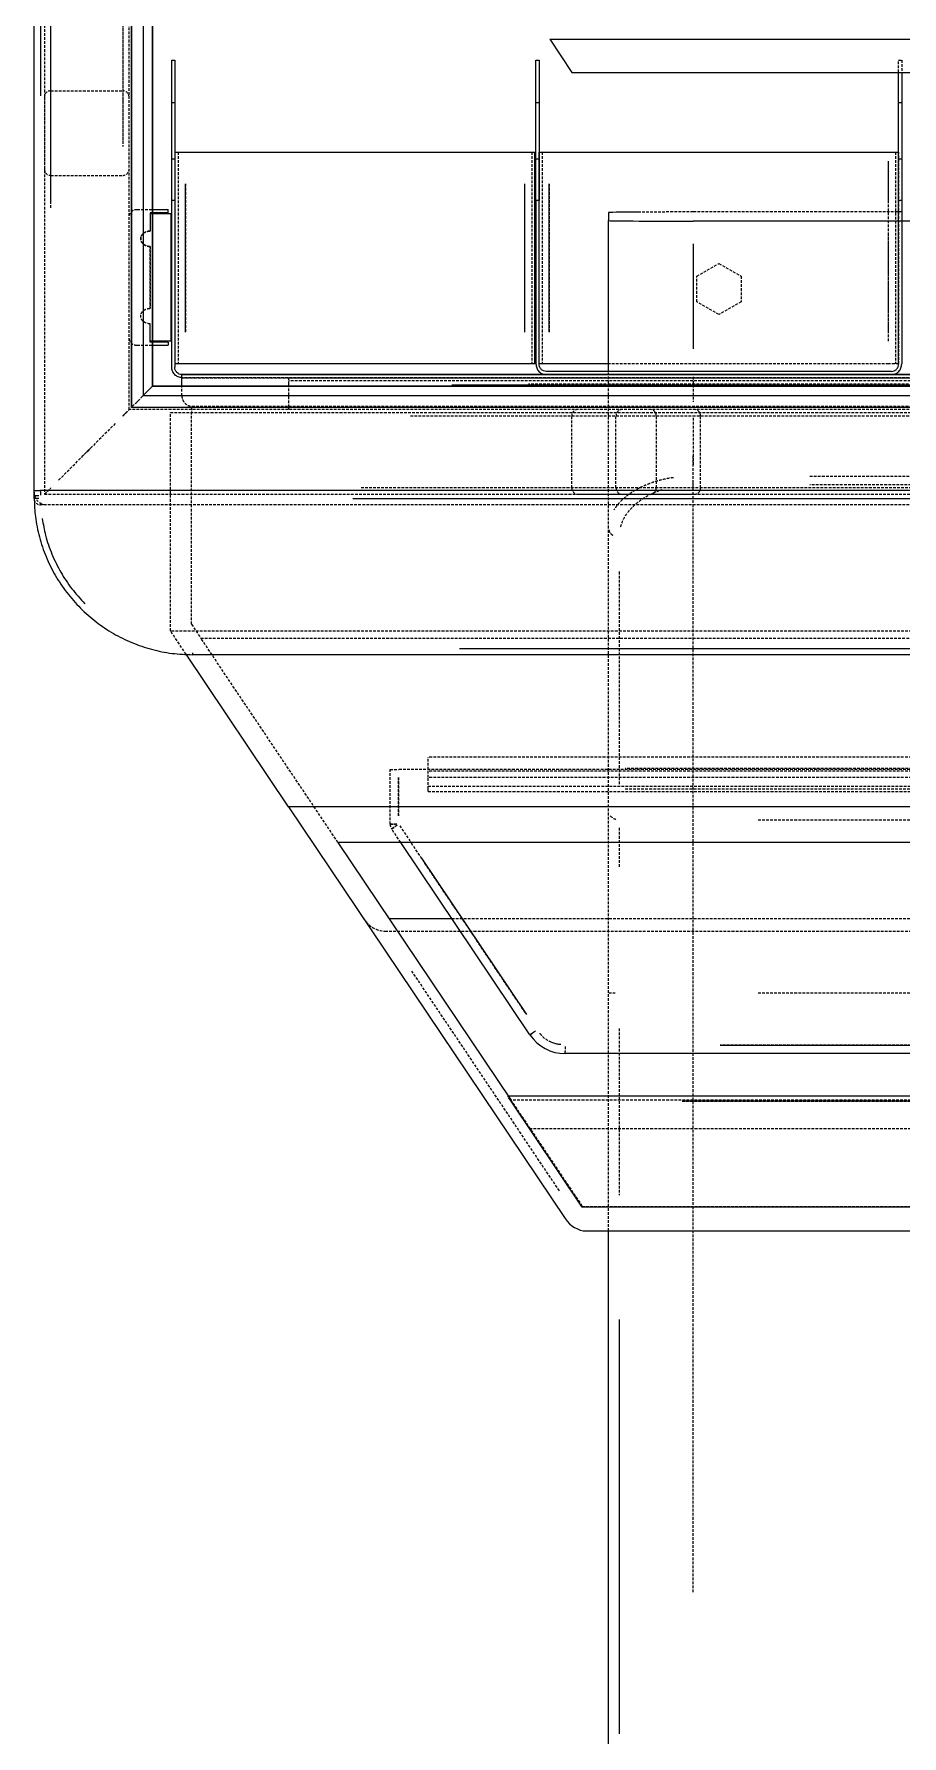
# Model space of a CAD drawing. Header units: millimetres. Extents: x 1242 to 5715, y 197 to 5386.
# Drawn here: x 2871 to 3282, y 1928 to 2731 of the extents above; entities that cross this region are included whole.
import ezdxf

# ---------------------------------------------------------------- set-up
doc = ezdxf.new("R2010")
doc.units = ezdxf.units.MM
doc.linetypes.add('HIDDEN', pattern=[1.905, 1.27, -0.635])

msp = doc.modelspace()

# ---------------------------------------------------------------- linework, layer by layer
at = {"color": 7, "linetype": 'Continuous', "lineweight": 15}
for p, q in [((2871.48, 2515.76), (2871.48, 3779.03)), ((2917.48, 2555.03), (2917.48, 3728.04)), ((2917.5, 3728.02), (2917.5, 2555.05)), ((2923.08, 3722.44), (2923.08, 2560.63)), ((2927.47, 2565.02), (2927.47, 3718.05)), ((2927.47, 3718.05), (2927.47, 2565.02)), ((3115.31, 2728.81), (3125.61, 2713.22)), ((3115.31, 2728.81), (3615.3, 2728.81)), ((2936.58, 2719.04), (2938.01, 2719.04)), ((2936.58, 2672.35), (2936.58, 2719.04)), ((2938.01, 2719.04), (2938.01, 2672.35)), ((3108.68, 2719.04), (3110.12, 2719.04)), ((3108.68, 2672.35), (3108.68, 2719.04)), ((3110.12, 2719.04), (3110.12, 2672.35)), ((3125.61, 2713.22), (3605, 2713.22)), ((3280.07, 2672.35), (3280.07, 2713.22)), ((3281.5, 2713.22), (3281.5, 2672.35)), ((2936.58, 2652.78), (2936.58, 2672.35)), ((2938.01, 2672.35), (2938.01, 2652.78)), ((2938.23, 2575.54), (2938.23, 2675.54)), ((2943.01, 2675.54), (3103.35, 2675.54)), ((3108.13, 2575.54), (3108.13, 2675.54)), ((3108.68, 2652.78), (3108.68, 2672.35)), ((3110.12, 2672.35), (3110.12, 2652.78)), ((3110.2, 2575.54), (3110.2, 2675.54)), ((3114.98, 2675.54), (3275.32, 2675.54)), ((3280.07, 2652.78), (3280.07, 2672.35)), ((3281.5, 2672.35), (3281.5, 2652.78)), ((2936.58, 2574.04), (2936.58, 2652.78)), ((2938.01, 2652.78), (2938.01, 2574.04)), ((3108.68, 2652.78), (3108.68, 2575.54)), ((3110.12, 2575.54), (3110.12, 2652.78)), ((3280.07, 2575.54), (3280.07, 2652.78)), ((3281.5, 2652.78), (3281.5, 2575.54)), ((2927.47, 2648.38), (2934.93, 2648.38)), ((2934.93, 2646.94), (2927.47, 2646.94)), ((2936.36, 2646.38), (2927.47, 2646.38)), ((2934.93, 2646.94), (2934.93, 2648.38)), ((2936.36, 2586.38), (2936.36, 2646.38)), ((3142.97, 2647.01), (3142.97, 2643.24)), ((3281.8, 2647.29), (3281.5, 2647.29)), ((3142.97, 2572.04), (3142.97, 2643.24)), ((3280.07, 2642.95), (3182.97, 2642.95)), ((3451.46, 2642.95), (3281.5, 2642.95)), ((2927.47, 2586.38), (2936.36, 2586.38)), ((2934.93, 2585.81), (2927.47, 2585.81)), ((2927.47, 2584.38), (2934.93, 2584.38)), ((2934.93, 2585.81), (2934.93, 2584.38)), ((3103.35, 2575.54), (2943.01, 2575.54)), ((3276.73, 2572.04), (3113.46, 2572.04)), ((3142.97, 2575.54), (3114.98, 2575.54)), ((2927.47, 2565.02), (2923.08, 2560.63)), ((3805.49, 2565.02), (2927.47, 2565.02)), ((2927.47, 2565.02), (2927.47, 2565.02)), ((2927.47, 2565.02), (3805.49, 2565.02)), ((2941.35, 2570.54), (3791.61, 2570.54)), ((2941.35, 2565.54), (2941.35, 2570.54)), ((3791.61, 2570.54), (2941.35, 2570.54)), ((2941.35, 2565.02), (2941.35, 2565.54)), ((3113.46, 2570.54), (3276.73, 2570.54)), ((2923.08, 2560.63), (3809.88, 2560.63)), ((3815.48, 2555.03), (2917.48, 2555.03)), ((2917.5, 2555.05), (3815.46, 2555.05)), ((2991.9, 2555.03), (2991.9, 2555.05)), ((3142.97, 2555.03), (3142.97, 2555.05)), ((2871.47, 2513.25), (2871.47, 2515.76)), ((2871.47, 2515.76), (2874.47, 2515.76)), ((3858.47, 2515.76), (2874.47, 2515.76)), ((2871.48, 2512.03), (2871.48, 2513.11)), ((2871.48, 2512.03), (2871.53, 2511.51)), ((2991.76, 2366.42), (2943.35, 2438.45)), ((3786.47, 2438.25), (2946.47, 2438.25)), ((2991.76, 2366.42), (3122.42, 2172)), ((3741.2, 2366.42), (2991.76, 2366.42)), ((3015.09, 2349.63), (3096.76, 2228.1)), ((3717.87, 2349.63), (3015.09, 2349.63)), ((3105.83, 2258.75), (3044.76, 2349.63)), ((3039.24, 2313.7), (3068.9, 2313.7)), ((3610.53, 2249.9), (3122.43, 2249.9)), ((3637.39, 2229.87), (3095.57, 2229.87)), ((3096.93, 2227.37), (3096.44, 2228.1)), ((3130.53, 2177.37), (3096.93, 2227.37)), ((3602.43, 2177.37), (3130.53, 2177.37)), ((3132.46, 2166.2), (3600.51, 2166.2)), ((3142.97, 1886.72), (3142.97, 2166.2))]:
    msp.add_line(p, q, dxfattribs=at)
at = {"color": 8, "linetype": 'Continuous', "lineweight": 15}
for p, q in [((2874.48, 3588.98), (2874.48, 2702.08)), ((2936.79, 2672.35), (2937.8, 2672.35)), ((3108.9, 2672.35), (3109.9, 2672.35)), ((3275.32, 2651.47), (3275.32, 2671.29)), ((3280.29, 2672.35), (3281.29, 2672.35)), ((2943.01, 2590.54), (2943.01, 2660.54)), ((3103.35, 2590.54), (3103.35, 2660.54)), ((3114.98, 2590.54), (3114.98, 2660.54)), ((2937.8, 2652.78), (2936.79, 2652.78)), ((3109.9, 2652.78), (3108.9, 2652.78)), ((3281.29, 2652.78), (3280.29, 2652.78)), ((3182.97, 2632.32), (3182.97, 2582.67)), ((3664.07, 2565.54), (3068.89, 2565.54)), ((2921.42, 2558.97), (2919.69, 2557.24)), ((3182.97, 2555.05), (3182.97, 2555.04)), ((2874.47, 2515.38), (2874.47, 2513.63)), ((2873.78, 2513.25), (2871.7, 2513.25)), ((3022.08, 2512.03), (3710.88, 2512.03)), ((2946.47, 2438.29), (2946.47, 2439.13)), ((3072.47, 2441.25), (3660.47, 2441.25)), ((3054.56, 2342.21), (3104.17, 2268.4)), ((3108.44, 2260.5), (3106.08, 2258.92)), ((3122.43, 2249.96), (3122.43, 2251.07)), ((3195.65, 2253.9), (3537.31, 2253.9)), ((3555.17, 2227.37), (3177.79, 2227.37)), ((3147.97, 2124.3), (3147.97, 1928.76))]:
    msp.add_line(p, q, dxfattribs=at)
at = {"color": 7, "linetype": 'HIDDEN', "lineweight": 0}
for p, q in [((2876.48, 3398.46), (2876.48, 2514.03)), ((2879.48, 2651.88), (2879.48, 3281.16)), ((2913.48, 3286.26), (2913.48, 2680.78)), ((2913.48, 3271.35), (2913.48, 2678.15)), ((2879.48, 2649.25), (2879.48, 3266.25)), ((3280.07, 2719.04), (3281.5, 2719.04)), ((3280.07, 2713.22), (3280.07, 2719.04)), ((3281.5, 2719.04), (3281.5, 2713.22)), ((2876.38, 2701.53), (2876.38, 2667.53)), ((2879.38, 2704.53), (2913.38, 2704.53)), ((2936.79, 2699.04), (2937.8, 2699.04)), ((3108.9, 2699.04), (3109.9, 2699.04)), ((3280.29, 2699.04), (3281.29, 2699.04)), ((2939.67, 2675.54), (2939.67, 2575.54)), ((3106.7, 2675.54), (3106.7, 2575.54)), ((3111.63, 2675.54), (3111.63, 2575.54)), ((3278.66, 2675.54), (3278.66, 2575.54)), ((3280.1, 2575.54), (3280.1, 2675.54)), ((2879.38, 2664.53), (2913.38, 2664.53)), ((2943.01, 2660.54), (2943.01, 2590.54)), ((3103.35, 2590.54), (3103.35, 2660.54)), ((3114.98, 2660.54), (3114.98, 2590.54)), ((3275.32, 2590.54), (3275.32, 2660.54)), ((2920.21, 2648.38), (2927.47, 2648.38)), ((2927.47, 2646.94), (2926.42, 2646.94)), ((2926.42, 2646.94), (2926.42, 2638.29)), ((2926.42, 2646.38), (2926.42, 2638.29)), ((2927.47, 2646.38), (2926.42, 2646.38)), ((3281.5, 2647.29), (3182.97, 2647.29)), ((3275.32, 2586.29), (3275.32, 2636.47)), ((3281.5, 2642.95), (3280.07, 2642.95)), ((2926.42, 2601.77), (2926.42, 2630.99)), ((2926.42, 2630.99), (2926.42, 2601.77)), ((3184.71, 2616.96), (3195.15, 2622.99)), ((3195.15, 2622.99), (3205.6, 2616.96)), ((3184.71, 2604.9), (3184.71, 2616.96)), ((3205.6, 2616.96), (3205.6, 2604.9)), ((3195.15, 2598.87), (3184.71, 2604.9)), ((3205.6, 2604.9), (3195.15, 2598.87)), ((2926.42, 2585.81), (2926.42, 2594.47)), ((2926.42, 2586.38), (2926.42, 2594.47)), ((2920.21, 2584.38), (2927.47, 2584.38)), ((2926.42, 2586.38), (2927.47, 2586.38)), ((2927.47, 2585.81), (2926.42, 2585.81)), ((3275.32, 2575.54), (3142.97, 2575.54)), ((3142.97, 2555.05), (3142.97, 2572.04)), ((3791.61, 2569.04), (2941.35, 2569.04)), ((2941.35, 2569.04), (3791.61, 2569.04)), ((2941.35, 2560.54), (2941.35, 2565.02)), ((2991.9, 2566.02), (2991.9, 2569.02)), ((2991.9, 2569.02), (3746.63, 2569.02)), ((3746.63, 2567.52), (2991.9, 2567.52)), ((2991.9, 2555.05), (2991.9, 2566.02)), ((3664.07, 2565.54), (3068.89, 2565.54)), ((3633.42, 2566.02), (3105.11, 2566.02)), ((3182.97, 2569.49), (3182.97, 2557.6)), ((2917.97, 2555.52), (2919.69, 2557.24)), ((2946.2, 2555.54), (3786.77, 2555.54)), ((2909.88, 2547.43), (2894.44, 2531.99)), ((2909.88, 2547.43), (2896.48, 2534.03)), ((2909.88, 2547.43), (2896.48, 2534.03)), ((2935.9, 2552.67), (3798.04, 2552.67)), ((2935.9, 2449.54), (2935.9, 2552.67)), ((2945.9, 2555.03), (2945.9, 2552.67)), ((2945.9, 2452.59), (2945.9, 2552.67)), ((2991.9, 2554.02), (2991.9, 2555.03)), ((3049.38, 2551.03), (3683.58, 2551.03)), ((3125.57, 2517.03), (3125.57, 2551.03)), ((3142.97, 2497.92), (3142.97, 2555.03)), ((3146.49, 2517.03), (3146.49, 2551.03)), ((3165.57, 2517.03), (3165.57, 2551.03)), ((3182.97, 2550.16), (3182.97, 2527.44)), ((3186.49, 2517.03), (3186.49, 2551.03)), ((2883.09, 2520.64), (2898.52, 2536.07)), ((2883.09, 2520.64), (2896.48, 2534.03)), ((2883.09, 2520.64), (2896.48, 2534.03)), ((3182.97, 1995.54), (3182.97, 2532.28)), ((2871.48, 2513.11), (2871.48, 2515.76)), ((3707.38, 2517.03), (3025.58, 2517.03)), ((3182.97, 2518.68), (3182.97, 2519.76)), ((3238.13, 2522.57), (3495.55, 2522.57)), ((3495.55, 2518.49), (3238.13, 2518.49)), ((2871.47, 2513.25), (2871.59, 2511.52)), ((3858.48, 2509.03), (2874.48, 2509.03)), ((2876.48, 2514.03), (3856.48, 2514.03)), ((3128.57, 2514.03), (3162.57, 2514.03)), ((3149.49, 2514.03), (3183.49, 2514.03)), ((3142.97, 2364.42), (3142.97, 2497.92)), ((3147.97, 2477.46), (3147.97, 2376.71)), ((2945.9, 2452.59), (2950.33, 2446)), ((2935.9, 2449.54), (2936.06, 2449.3)), ((3796.9, 2449.3), (2936.06, 2449.3)), ((2943.35, 2438.45), (2936.06, 2449.3)), ((3015.09, 2349.63), (2950.33, 2446)), ((2950.33, 2446), (3782.63, 2446)), ((3678.68, 2389.89), (3057.66, 2389.89)), ((3057.66, 2380.24), (3057.66, 2389.89)), ((3039.79, 2358.24), (3039.79, 2384.08)), ((3039.79, 2384.08), (3043.79, 2384.08)), ((3689.17, 2384.08), (3043.79, 2384.08)), ((3043.79, 2380.21), (3043.79, 2362.11)), ((3043.79, 2362.11), (3043.79, 2380.21)), ((3678.68, 2383.28), (3057.66, 2383.28)), ((3678.68, 2380.24), (3057.66, 2380.24)), ((3057.66, 2374.89), (3057.66, 2380.24)), ((3585.53, 2384.54), (3150.82, 2384.54)), ((3057.66, 2376.15), (3678.68, 2376.15)), ((3057.66, 2373.71), (3057.66, 2374.89)), ((3057.66, 2373.71), (3678.68, 2373.71)), ((3150.82, 2374.89), (3585.53, 2374.89)), ((3039.91, 2358.24), (3042.26, 2358.24)), ((3042.86, 2358.24), (3040.1, 2358.24)), ((3044.76, 2349.63), (3040.47, 2356)), ((3040.56, 2356.06), (3042.52, 2357.38)), ((3043.08, 2357.76), (3040.73, 2356.17)), ((3044.28, 2357.52), (3049.09, 2350.35)), ((3213.63, 2360.33), (3520.05, 2360.33)), ((3103.68, 2269.12), (3049.26, 2350.1)), ((3037.33, 2307.75), (3695.63, 2307.75)), ((3068.9, 2313.7), (3664.06, 2313.7)), ((3119.75, 2185.11), (3050.04, 2288.83)), ((3142.97, 2166.2), (3142.97, 2278.58)), ((3143.12, 2278.58), (3146.06, 2278.58)), ((3213.63, 2278.58), (3520.05, 2278.58)), ((3105.91, 2258.8), (3107.88, 2260.13)), ((3147.97, 2261.72), (3147.97, 2183.05)), ((3122.43, 2253.31), (3122.43, 2251.07)), ((3537.31, 2253.9), (3195.65, 2253.9)), ((3096.44, 2228.1), (3095.25, 2229.87)), ((3095.57, 2229.87), (3095.25, 2229.87)), ((3636.37, 2227.87), (3096.59, 2227.87)), ((3096.76, 2228.1), (3130.72, 2177.58)), ((3177.79, 2227.37), (3555.17, 2227.37)), ((3177.79, 2227.37), (3555.17, 2227.37)), ((3105.57, 2214.51), (3627.39, 2214.51)), ((3602.25, 2177.57), (3130.72, 2177.57))]:
    msp.add_line(p, q, dxfattribs=at)
at = {"color": 7, "linetype": 'HIDDEN', "lineweight": 0, "flags": 128}
for points in [[(2916.48, 2554.03), (2916.48, 2554.03)], [(2916.48, 2554.03), (2916.48, 2554.03)], [(2916.48, 2554.03), (2916.48, 2554.03)], [(2916.48, 2554.03), (2916.48, 2554.03)], [(2876.48, 2514.03), (2876.48, 2514.03)], [(2876.48, 2514.03), (2876.48, 2514.03)], [(2876.48, 2514.03), (2876.48, 2514.03)]]:
    msp.add_lwpolyline(points, dxfattribs=at)
at = {"color": 7, "linetype": 'HIDDEN', "lineweight": 0}
for centre, radius, start, end in [((2879.38, 2701.53), 3, 90, 180), ((2913.38, 2701.53), 3, 360, 90), ((2879.38, 2667.53), 3, 180, 270), ((2913.38, 2667.53), 3, 270, 0), ((3128.57, 2551.03), 3, 90, 180), ((3149.49, 2551.03), 3, 90, 180), ((3162.57, 2551.03), 3, 0, 90), ((3183.49, 2551.03), 3, 0, 90), ((3128.57, 2517.03), 3, 180, 270), ((3149.49, 2517.03), 3, 180, 270), ((3162.57, 2517.03), 3, 270, 360), ((3183.49, 2517.03), 3, 270, 360), ((2877.48, 2515.03), 6, 180, 270), ((2874.48, 2512.03), 3, 190.03271, 270), ((3043.79, 2358.24), 4, 180, 213.90212), ((3147.57, 2365.25), 4.87, 219.53392, 263.63742)]:
    msp.add_arc(centre, radius, start, end, dxfattribs=at)
at = {"color": 7, "linetype": 'Continuous', "lineweight": 15}
for centre, major_axis, ratio, start_param, end_param in [((3182.97, 2647.01), (40, 0), 0.007075, 2.277968, 3.141593), ((3182.97, 2643.24), (40, 0), 0.007075, 3.141593, 4.712389), ((3130.72, 2177.57), (-6.66, 9.92), 0.836891, 1.570796, 2.62927)]:
    msp.add_ellipse(centre, major_axis=major_axis, ratio=ratio, start_param=start_param, end_param=end_param, dxfattribs=at)
at = {"color": 7, "linetype": 'HIDDEN', "lineweight": 0}
for centre, major_axis, ratio, end_param in [((3182.97, 2647.01), (40, 0), 0.007075, 2.277968), ((3035.59, 2319.13), (-6.66, 9.92), 0.836891, 2.62927)]:
    msp.add_ellipse(centre, major_axis=major_axis, ratio=ratio, start_param=1.570796, end_param=end_param, dxfattribs=at)
for points, knots in [([(2916.48, 2554.03), (2916.48, 2554.8), (2916.48, 2562.42), (2916.48, 2576.52), (2916.48, 2595.95), (2916.48, 2614.24), (2916.48, 2631.1), (2916.48, 2646.56), (2916.48, 2660.66), (2916.48, 2673.76), (2916.48, 2685.83), (2916.48, 2697.76), (2916.48, 2709.66), (2916.48, 2721.89), (2916.48, 2733.95), (2916.48, 2746.11), (2916.48, 2758.35), (2916.48, 2770.67), (2916.48, 2792.02), (2916.48, 2822.48), (2916.48, 2862), (2916.48, 2901.62), (2916.48, 2937.65), (2916.48, 2970.07), (2916.48, 2998.88), (2916.48, 3027.62), (2916.48, 3055.91), (2916.48, 3083.36), (2916.48, 3109.66), (2916.48, 3129.13), (2916.48, 3142.37), (2916.48, 3150.01), (2916.48, 3158.34), (2916.48, 3167.43), (2916.48, 3177.3), (2916.48, 3188.63), (2916.48, 3201.54), (2916.48, 3216.12), (2916.48, 3231.76), (2916.48, 3248.6), (2916.48, 3266.64), (2916.48, 3285.9), (2916.48, 3306.26), (2916.48, 3327.74), (2916.48, 3350.33), (2916.48, 3374.03), (2916.48, 3390.19), (2916.48, 3398.46)], [0, 0, 0, 0, 0.002711, 0.027077, 0.050091, 0.071752, 0.092061, 0.10997, 0.126677, 0.142181, 0.156484, 0.169583, 0.184553, 0.198744, 0.213035, 0.227428, 0.241922, 0.256517, 0.271213, 0.31778, 0.364705, 0.411629, 0.458555, 0.492683, 0.52681, 0.560937, 0.594782, 0.627319, 0.658455, 0.68819, 0.696514, 0.70547, 0.715334, 0.726106, 0.737786, 0.750375, 0.766378, 0.783643, 0.80217, 0.821958, 0.843451, 0.866257, 0.890378, 0.915813, 0.942561, 0.970623, 1, 1, 1, 1]), ([(2920.21, 2648.38), (2919.77, 2648.38), (2919.29, 2648.32), (2918.38, 2648.02), (2917.94, 2647.79), (2917.21, 2647.21), (2916.92, 2646.85), (2916.56, 2646.11), (2916.48, 2645.73), (2916.48, 2645.38)], [0, 0, 0, 0, 0.25, 0.25, 0.5, 0.5, 0.75, 0.75, 1, 1, 1, 1]), ([(2926.42, 2630.99), (2925.89, 2630.99), (2925.31, 2631.07), (2924.19, 2631.42), (2923.66, 2631.7), (2922.77, 2632.41), (2922.43, 2632.85), (2921.98, 2633.74), (2921.89, 2634.21), (2921.89, 2635.07), (2921.98, 2635.53), (2922.43, 2636.43), (2922.77, 2636.86), (2923.66, 2637.57), (2924.19, 2637.85), (2925.31, 2638.21), (2925.89, 2638.29), (2926.42, 2638.29)], [0, 0, 0, 0, 0.125, 0.125, 0.25, 0.25, 0.375, 0.375, 0.5, 0.5, 0.625, 0.625, 0.75, 0.75, 0.875, 0.875, 1, 1, 1, 1]), ([(2926.42, 2638.29), (2925.89, 2638.29), (2925.31, 2638.21), (2924.19, 2637.85), (2923.66, 2637.57), (2922.77, 2636.86), (2922.43, 2636.43), (2921.98, 2635.53), (2921.89, 2635.07), (2921.89, 2634.21), (2921.98, 2633.74), (2922.43, 2632.85), (2922.77, 2632.41), (2923.66, 2631.7), (2924.19, 2631.42), (2925.31, 2631.07), (2925.89, 2630.99), (2926.42, 2630.99)], [0, 0, 0, 0, 0.125, 0.125, 0.25, 0.25, 0.375, 0.375, 0.5, 0.5, 0.625, 0.625, 0.75, 0.75, 0.875, 0.875, 1, 1, 1, 1]), ([(2926.42, 2594.47), (2925.89, 2594.47), (2925.31, 2594.55), (2924.19, 2594.91), (2923.66, 2595.18), (2922.77, 2595.9), (2922.43, 2596.33), (2921.98, 2597.23), (2921.89, 2597.69), (2921.89, 2598.55), (2921.98, 2599.01), (2922.43, 2599.91), (2922.77, 2600.34), (2923.66, 2601.06), (2924.19, 2601.34), (2925.31, 2601.69), (2925.89, 2601.77), (2926.42, 2601.77)], [0, 0, 0, 0, 0.125, 0.125, 0.25, 0.25, 0.375, 0.375, 0.5, 0.5, 0.625, 0.625, 0.75, 0.75, 0.875, 0.875, 1, 1, 1, 1]), ([(2926.42, 2594.47), (2925.89, 2594.47), (2925.31, 2594.55), (2924.19, 2594.91), (2923.66, 2595.18), (2922.77, 2595.9), (2922.43, 2596.33), (2921.98, 2597.23), (2921.89, 2597.69), (2921.89, 2598.55), (2921.98, 2599.01), (2922.43, 2599.91), (2922.77, 2600.34), (2923.66, 2601.06), (2924.19, 2601.34), (2925.31, 2601.69), (2925.89, 2601.77), (2926.42, 2601.77)], [0, 0, 0, 0, 0.125, 0.125, 0.25, 0.25, 0.375, 0.375, 0.5, 0.5, 0.625, 0.625, 0.75, 0.75, 0.875, 0.875, 1, 1, 1, 1]), ([(2916.48, 2587.38), (2916.48, 2587.03), (2916.56, 2586.64), (2916.92, 2585.91), (2917.21, 2585.55), (2917.94, 2584.97), (2918.38, 2584.74), (2919.29, 2584.44), (2919.77, 2584.38), (2920.21, 2584.38)], [0, 0, 0, 0, 0.25, 0.25, 0.5, 0.5, 0.75, 0.75, 1, 1, 1, 1]), ([(3280.1, 2575.54), (3280.1, 2575.54), (3279.99, 2575.54), (3279.65, 2575.54), (3279.5, 2575.54), (3279.14, 2575.54), (3278.93, 2575.54), (3278.47, 2575.54), (3278.21, 2575.54), (3277.66, 2575.54), (3277.37, 2575.54), (3276.49, 2575.54), (3275.88, 2575.54), (3275.32, 2575.54)], [0, 0, 0, 0, 0.25, 0.25, 0.375, 0.375, 0.5, 0.5, 0.625, 0.625, 0.75, 0.75, 1, 1, 1, 1]), ([(2941.35, 2560.54), (2941.35, 2559.89), (2941.48, 2559.25), (2941.95, 2558.05), (2942.3, 2557.5), (2943.19, 2556.56), (2943.73, 2556.18), (2944.91, 2555.67), (2945.55, 2555.54), (2946.2, 2555.54)], [0, 0, 0, 0, 0.25, 0.25, 0.5, 0.5, 0.75, 0.75, 1, 1, 1, 1]), ([(2913.48, 2551.03), (2913.53, 2551.08), (2913.64, 2551.19), (2913.81, 2551.36), (2914.01, 2551.56), (2914.24, 2551.79), (2914.58, 2552.13), (2914.99, 2552.54), (2915.45, 2553), (2915.85, 2553.4), (2916.14, 2553.69), (2916.31, 2553.86), (2916.39, 2553.95), (2916.45, 2554), (2916.48, 2554.03), (2916.48, 2554.03), (2916.48, 2554.03)], [0, 0, 0, 0, 0.037055, 0.078706, 0.125053, 0.187198, 0.250099, 0.387029, 0.500046, 0.634064, 0.749831, 0.814019, 0.874888, 0.917375, 0.959044, 1, 1, 1, 1]), ([(2915.16, 2552.71), (2914.94, 2552.49), (2914.41, 2551.96), (2913.82, 2551.37), (2913.48, 2551.03)], [0, 0, 0, 0, 0.419257, 1, 1, 1, 1]), ([(3816.48, 2554.03), (3814.25, 2554.03), (3804.39, 2554.03), (3787.32, 2554.03), (3765.72, 2554.03), (3745.39, 2554.03), (3726.65, 2554.03), (3709.47, 2554.03), (3693.79, 2554.03), (3679.23, 2554.03), (3665.81, 2554.03), (3653.1, 2554.03), (3640.99, 2554.03), (3629.08, 2554.03), (3617.36, 2554.03), (3605.58, 2554.03), (3593.72, 2554.03), (3581.79, 2554.03), (3569.79, 2554.03), (3547.19, 2554.03), (3513.91, 2554.03), (3469.98, 2554.03), (3425.93, 2554.03), (3385.89, 2554.03), (3349.85, 2554.03), (3317.81, 2554.03), (3285.87, 2554.03), (3254.42, 2554.03), (3223.91, 2554.03), (3194.68, 2554.03), (3173.03, 2554.03), (3158.32, 2554.03), (3149.82, 2554.03), (3140.57, 2554.03), (3130.45, 2554.03), (3119.49, 2554.03), (3106.89, 2554.03), (3092.54, 2554.03), (3076.33, 2554.03), (3058.94, 2554.03), (3040.23, 2554.03), (3020.18, 2554.03), (2998.77, 2554.03), (2976.13, 2554.03), (2952.25, 2554.03), (2932.23, 2554.03), (2920.17, 2554.03), (2916.48, 2554.03)], [0, 0, 0, 0, 0.0074543, 0.0328677, 0.0568703, 0.0794622, 0.1006434, 0.1193221, 0.1367469, 0.1529176, 0.1678343, 0.1814971, 0.1952649, 0.2082008, 0.2212146, 0.2343092, 0.2474844, 0.2607404, 0.274077, 0.2874943, 0.336061, 0.3850024, 0.4339442, 0.4828868, 0.5184812, 0.5540751, 0.5896688, 0.6249682, 0.6589039, 0.6913784, 0.722392, 0.7310744, 0.7404152, 0.7507033, 0.7619386, 0.7741213, 0.7872513, 0.8039421, 0.8219489, 0.8412717, 0.8619105, 0.8843271, 0.9081141, 0.9332714, 0.9597991, 0.9876973, 1, 1, 1, 1]), ([(2876.48, 2514.03), (2876.48, 2514.03), (2876.48, 2514.03), (2876.49, 2514.05), (2876.51, 2514.06), (2876.53, 2514.09), (2876.58, 2514.13), (2876.66, 2514.21), (2876.83, 2514.38), (2877.11, 2514.67), (2877.53, 2515.08), (2877.99, 2515.54), (2878.4, 2515.95), (2878.73, 2516.28), (2878.98, 2516.53), (2879.23, 2516.78), (2879.4, 2516.95), (2879.48, 2517.03)], [0, 0, 0, 0, 0.024499, 0.04924, 0.074246, 0.099543, 0.125149, 0.186007, 0.250202, 0.365957, 0.499979, 0.624941, 0.749917, 0.812815, 0.874961, 0.937589, 1, 1, 1, 1]), ([(3173.68, 2521.87), (3172.54, 2521.7), (3169.98, 2521.3), (3166.75, 2520.49), (3163.9, 2519.61), (3161.63, 2518.79), (3159.03, 2517.71), (3156.18, 2516.29), (3153.04, 2514.36), (3150.1, 2512.07), (3147.46, 2509.44), (3146.19, 2507.57), (3145.54, 2506.61)], [0, 0, 0, 0, 0.084158, 0.190171, 0.253761, 0.319026, 0.386031, 0.489906, 0.598017, 0.72966, 0.863133, 1, 1, 1, 1]), ([(3148.66, 2498.56), (3149.11, 2499.89), (3149.87, 2502.2), (3151.9, 2505.31), (3154.16, 2507.95), (3156.71, 2510.21), (3159.4, 2512.11), (3162.11, 2513.67), (3165.07, 2515.08), (3167.25, 2515.85), (3168.34, 2516.23)], [0, 0, 0, 0, 0.187406, 0.32335, 0.458512, 0.593671, 0.695284, 0.796966, 0.898541, 1, 1, 1, 1]), ([(2874.48, 2509.1), (2874.48, 2509.11), (2874.48, 2509.15), (2874.48, 2509.42), (2874.48, 2509.74), (2874.48, 2509.91)], [0, 0, 0, 0, 0.220983, 0.570609, 1, 1, 1, 1]), ([(3143.15, 2497.17), (3143.19, 2496.91), (3143.27, 2496.38), (3143.77, 2495.67), (3144.4, 2495.01), (3144.96, 2494.67), (3145.24, 2494.5)], [0, 0, 0, 0, 0.233042, 0.485128, 0.742564, 1, 1, 1, 1]), ([(3142.97, 2278.58), (3142.97, 2278.92), (3142.97, 2279.62), (3142.97, 2280.66), (3142.97, 2281.71), (3142.97, 2282.75), (3142.97, 2283.8), (3142.97, 2284.84), (3142.97, 2285.89), (3142.97, 2286.93), (3142.97, 2287.97), (3142.97, 2289.02), (3142.97, 2290.06), (3142.97, 2291.8), (3142.97, 2294.22), (3142.97, 2297.32), (3142.97, 2300.4), (3142.97, 2304.49), (3142.97, 2309.53), (3142.97, 2315.48), (3142.97, 2321.3), (3142.97, 2326.96), (3142.97, 2332.45), (3142.97, 2337.74), (3142.97, 2342.83), (3142.97, 2347.68), (3142.97, 2351.53), (3142.97, 2354.47), (3142.97, 2356.61), (3142.97, 2358.67), (3142.97, 2360.34), (3142.97, 2361.63), (3142.97, 2362.58), (3142.97, 2363.51), (3142.97, 2364.12), (3142.97, 2364.42)], [0, 0, 0, 0, 0.0103882, 0.0207781, 0.0311708, 0.0415674, 0.051969, 0.0623766, 0.0727913, 0.0832142, 0.0936464, 0.1040888, 0.1145427, 0.125009, 0.156238, 0.1875125, 0.2187531, 0.2500203, 0.3125227, 0.3750225, 0.4375165, 0.5000047, 0.562493, 0.6249869, 0.6874868, 0.7499892, 0.8124901, 0.8437591, 0.8749936, 0.9062695, 0.9374938, 0.953146, 0.9687787, 0.9843955, 1, 1, 1, 1]), ([(3147.97, 2356.46), (3147.97, 2356.14), (3147.97, 2354.21), (3147.97, 2350.19), (3147.97, 2344.45), (3147.97, 2340.25), (3147.97, 2338.14)], [0, 0, 0, 0, 0.063119, 0.375413, 0.687706, 1, 1, 1, 1]), ([(3110.46, 2259.47), (3110.86, 2258.97), (3112.07, 2257.44), (3113.77, 2256.45), (3114.91, 2255.79)], [0, 0, 0, 0, 0.329105, 1, 1, 1, 1])]:
    msp.add_open_spline(points, degree=3, knots=knots, dxfattribs=at)
at = {"color": 7, "linetype": 'Continuous', "lineweight": 15}
for points, knots in [([(2938.23, 2675.54), (2938.23, 2675.54), (2938.34, 2675.54), (2938.69, 2675.54), (2938.83, 2675.54), (2939.19, 2675.54), (2939.4, 2675.54), (2939.87, 2675.54), (2940.12, 2675.54), (2940.67, 2675.54), (2940.96, 2675.54), (2941.84, 2675.54), (2942.45, 2675.54), (2943.01, 2675.54)], [0, 0, 0, 0, 0.25, 0.25, 0.375, 0.375, 0.5, 0.5, 0.625, 0.625, 0.75, 0.75, 1, 1, 1, 1]), ([(3103.35, 2675.54), (3103.92, 2675.54), (3104.52, 2675.54), (3105.41, 2675.54), (3105.7, 2675.54), (3106.24, 2675.54), (3106.5, 2675.54), (3106.97, 2675.54), (3107.17, 2675.54), (3107.53, 2675.54), (3107.68, 2675.54), (3108.03, 2675.54), (3108.13, 2675.54), (3108.13, 2675.54)], [0, 0, 0, 0, 0.25, 0.25, 0.375, 0.375, 0.5, 0.5, 0.625, 0.625, 0.75, 0.75, 1, 1, 1, 1]), ([(3110.2, 2675.54), (3110.2, 2675.54), (3110.3, 2675.54), (3110.65, 2675.54), (3110.8, 2675.54), (3111.16, 2675.54), (3111.37, 2675.54), (3111.83, 2675.54), (3112.09, 2675.54), (3112.64, 2675.54), (3112.92, 2675.54), (3113.81, 2675.54), (3114.41, 2675.54), (3114.98, 2675.54)], [0, 0, 0, 0, 0.25, 0.25, 0.375, 0.375, 0.5, 0.5, 0.625, 0.625, 0.75, 0.75, 1, 1, 1, 1]), ([(3275.32, 2675.54), (3275.88, 2675.54), (3276.49, 2675.54), (3277.37, 2675.54), (3277.66, 2675.54), (3278.21, 2675.54), (3278.47, 2675.54), (3278.93, 2675.54), (3279.14, 2675.54), (3279.5, 2675.54), (3279.65, 2675.54), (3279.99, 2675.54), (3280.1, 2675.54), (3280.1, 2675.54)], [0, 0, 0, 0, 0.25, 0.25, 0.375, 0.375, 0.5, 0.5, 0.625, 0.625, 0.75, 0.75, 1, 1, 1, 1]), ([(2941.35, 2569.04), (2940.79, 2569.04), (2940.18, 2569.14), (2939.3, 2569.51), (2939.01, 2569.66), (2938.47, 2570.04), (2938.21, 2570.26), (2937.74, 2570.74), (2937.53, 2571.01), (2937.18, 2571.59), (2937.03, 2571.89), (2936.68, 2572.81), (2936.58, 2573.45), (2936.58, 2574.04)], [0, 0, 0, 0, 0.25, 0.25, 0.375, 0.375, 0.5, 0.5, 0.625, 0.625, 0.75, 0.75, 1, 1, 1, 1]), ([(2941.35, 2570.54), (2940.96, 2570.54), (2940.54, 2570.61), (2939.71, 2570.95), (2939.32, 2571.22), (2938.66, 2571.9), (2938.41, 2572.32), (2938.08, 2573.18), (2938.01, 2573.62), (2938.01, 2574.04)], [0, 0, 0, 0, 0.25, 0.25, 0.5, 0.5, 0.75, 0.75, 1, 1, 1, 1]), ([(2943.01, 2575.54), (2942.45, 2575.54), (2941.84, 2575.54), (2940.96, 2575.54), (2940.67, 2575.54), (2940.12, 2575.54), (2939.87, 2575.54), (2939.4, 2575.54), (2939.19, 2575.54), (2938.83, 2575.54), (2938.69, 2575.54), (2938.34, 2575.54), (2938.23, 2575.54), (2938.23, 2575.54)], [0, 0, 0, 0, 0.25, 0.25, 0.375, 0.375, 0.5, 0.5, 0.625, 0.625, 0.75, 0.75, 1, 1, 1, 1]), ([(3108.13, 2575.54), (3108.13, 2575.54), (3108.03, 2575.54), (3107.68, 2575.54), (3107.53, 2575.54), (3107.17, 2575.54), (3106.97, 2575.54), (3106.5, 2575.54), (3106.24, 2575.54), (3105.7, 2575.54), (3105.41, 2575.54), (3104.52, 2575.54), (3103.92, 2575.54), (3103.35, 2575.54)], [0, 0, 0, 0, 0.25, 0.25, 0.375, 0.375, 0.5, 0.5, 0.625, 0.625, 0.75, 0.75, 1, 1, 1, 1]), ([(3108.68, 2575.54), (3108.68, 2574.95), (3108.79, 2574.31), (3109.13, 2573.39), (3109.28, 2573.09), (3109.64, 2572.51), (3109.85, 2572.24), (3110.32, 2571.76), (3110.57, 2571.54), (3111.12, 2571.16), (3111.41, 2571.01), (3112.29, 2570.64), (3112.9, 2570.54), (3113.46, 2570.54)], [0, 0, 0, 0, 0.25, 0.25, 0.375, 0.375, 0.5, 0.5, 0.625, 0.625, 0.75, 0.75, 1, 1, 1, 1]), ([(3113.46, 2572.04), (3113.07, 2572.04), (3112.64, 2572.11), (3111.82, 2572.45), (3111.42, 2572.72), (3110.77, 2573.4), (3110.51, 2573.82), (3110.19, 2574.68), (3110.12, 2575.12), (3110.12, 2575.54)], [0, 0, 0, 0, 0.25, 0.25, 0.5, 0.5, 0.75, 0.75, 1, 1, 1, 1]), ([(3114.98, 2575.54), (3114.41, 2575.54), (3113.81, 2575.54), (3112.92, 2575.54), (3112.64, 2575.54), (3112.09, 2575.54), (3111.83, 2575.54), (3111.37, 2575.54), (3111.16, 2575.54), (3110.8, 2575.54), (3110.65, 2575.54), (3110.3, 2575.54), (3110.2, 2575.54), (3110.2, 2575.54)], [0, 0, 0, 0, 0.25, 0.25, 0.375, 0.375, 0.5, 0.5, 0.625, 0.625, 0.75, 0.75, 1, 1, 1, 1]), ([(3276.73, 2572.04), (3277.12, 2572.04), (3277.55, 2572.11), (3278.37, 2572.45), (3278.77, 2572.72), (3279.42, 2573.4), (3279.67, 2573.82), (3280, 2574.68), (3280.07, 2575.12), (3280.07, 2575.54)], [0, 0, 0, 0, 0.25, 0.25, 0.5, 0.5, 0.75, 0.75, 1, 1, 1, 1]), ([(3276.73, 2570.54), (3277.29, 2570.54), (3277.9, 2570.64), (3278.78, 2571.01), (3279.07, 2571.16), (3279.61, 2571.54), (3279.87, 2571.76), (3280.34, 2572.24), (3280.55, 2572.51), (3280.9, 2573.09), (3281.05, 2573.39), (3281.4, 2574.31), (3281.5, 2574.95), (3281.5, 2575.54)], [0, 0, 0, 0, 0.25, 0.25, 0.375, 0.375, 0.5, 0.5, 0.625, 0.625, 0.75, 0.75, 1, 1, 1, 1]), ([(2923.08, 2560.63), (2923.08, 2560.63), (2923.08, 2560.63), (2923.07, 2560.62), (2923.05, 2560.6), (2923.03, 2560.58), (2922.99, 2560.54), (2922.93, 2560.49), (2922.83, 2560.38), (2922.67, 2560.22), (2922.48, 2560.04), (2922.29, 2559.84), (2922.11, 2559.66), (2921.97, 2559.52), (2921.91, 2559.46), (2921.88, 2559.43)], [0, 0, 0, 0, 0.0391763, 0.0792308, 0.1202777, 0.1624093, 0.2057004, 0.250212, 0.3659711, 0.5000125, 0.6093243, 0.7499622, 0.877298, 0.9502549, 1, 1, 1, 1]), ([(2871.59, 2511.52), (2871.69, 2508.83), (2871.94, 2502.86), (2873.84, 2493.78), (2876.98, 2484.47), (2881.34, 2475.64), (2886.8, 2467.46), (2893.29, 2460.06), (2900.69, 2453.58), (2908.87, 2448.11), (2917.69, 2443.76), (2927.01, 2440.61), (2936.66, 2438.62), (2943.2, 2438.37), (2946.47, 2438.25)], [0, 0, 0, 0, 0.069653, 0.15423, 0.238807, 0.323384, 0.407961, 0.492538, 0.577115, 0.661692, 0.746269, 0.830846, 0.915423, 1, 1, 1, 1])]:
    msp.add_open_spline(points, degree=3, knots=knots, dxfattribs=at)
at = {"color": 8, "linetype": 'Continuous', "lineweight": 15}
for points, knots in [([(2873.79, 2512.03), (2873.59, 2512.03), (2873.04, 2512.03), (2872.25, 2512.03), (2871.89, 2512.03), (2871.71, 2512.03)], [0, 0, 0, 0, 0.220923, 0.601448, 1, 1, 1, 1]), ([(2875.36, 2502.5), (2875.82, 2499.85), (2876.81, 2494.11), (2879.78, 2485.62), (2883.95, 2477.16), (2889.15, 2469.25), (2893.42, 2464.64), (2895.56, 2462.34)], [0, 0, 0, 0, 0.175833, 0.381853, 0.587886, 0.793991, 1, 1, 1, 1]), ([(3120.45, 2254.15), (3119.81, 2254.2), (3117.87, 2254.36), (3116.1, 2255.21), (3114.91, 2255.79)], [0, 0, 0, 0, 0.329105, 1, 1, 1, 1])]:
    msp.add_open_spline(points, degree=3, knots=knots, dxfattribs=at)
at = {"color": 7, "linetype": 'Continuous', "lineweight": 15}
msp.add_open_spline([(3105.83, 2258.75), (3109.44, 2253.28), (3115.88, 2249.85), (3122.43, 2249.9)], degree=3, dxfattribs=at)

doc.saveas('drawing.dxf')
